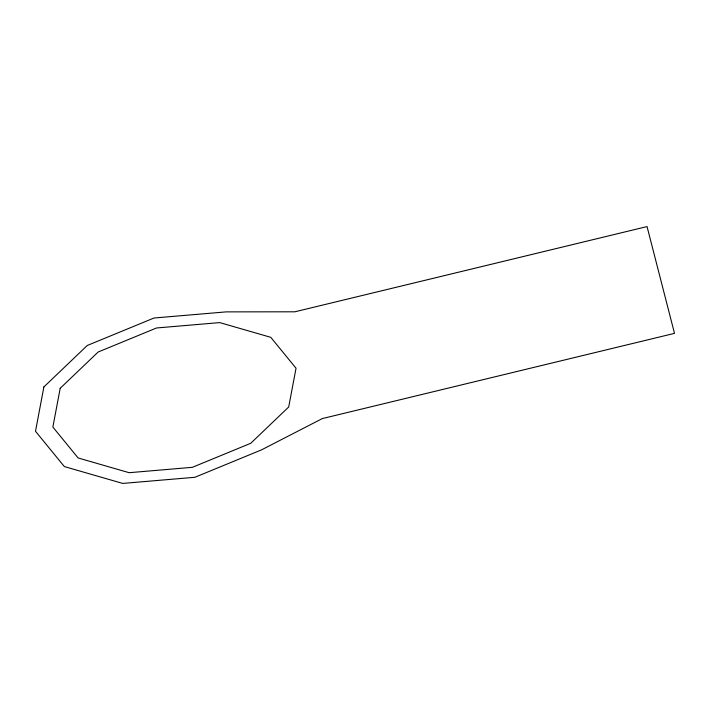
<?xml version="1.0" encoding="UTF-8"?>
<svg xmlns="http://www.w3.org/2000/svg" width="710" height="710" viewBox="0 0 710 710"><rect width="100%" height="100%" fill="white"/><g stroke="black" fill="none" stroke-linecap="round" stroke-linejoin="round"><path stroke-width="1.06" d="M43.878 386.95L35.5 431.272L64.353 466.577L122.706 483.421L194.922 477.28L261.653 449.803L322.305 418.58L674.5 333.363L647.05 226.579L294.854 311.805L226.197 311.876L153.981 318.018L87.25 345.495L43.878 386.95M60.199 388.29L52.868 427.065L78.118 457.968L129.176 472.7L192.366 467.322L250.754 443.28L288.695 407.007L296.034 368.233L270.785 337.33L219.727 322.597L156.537 327.976L98.149 352.018L60.199 388.29"/></g></svg>
